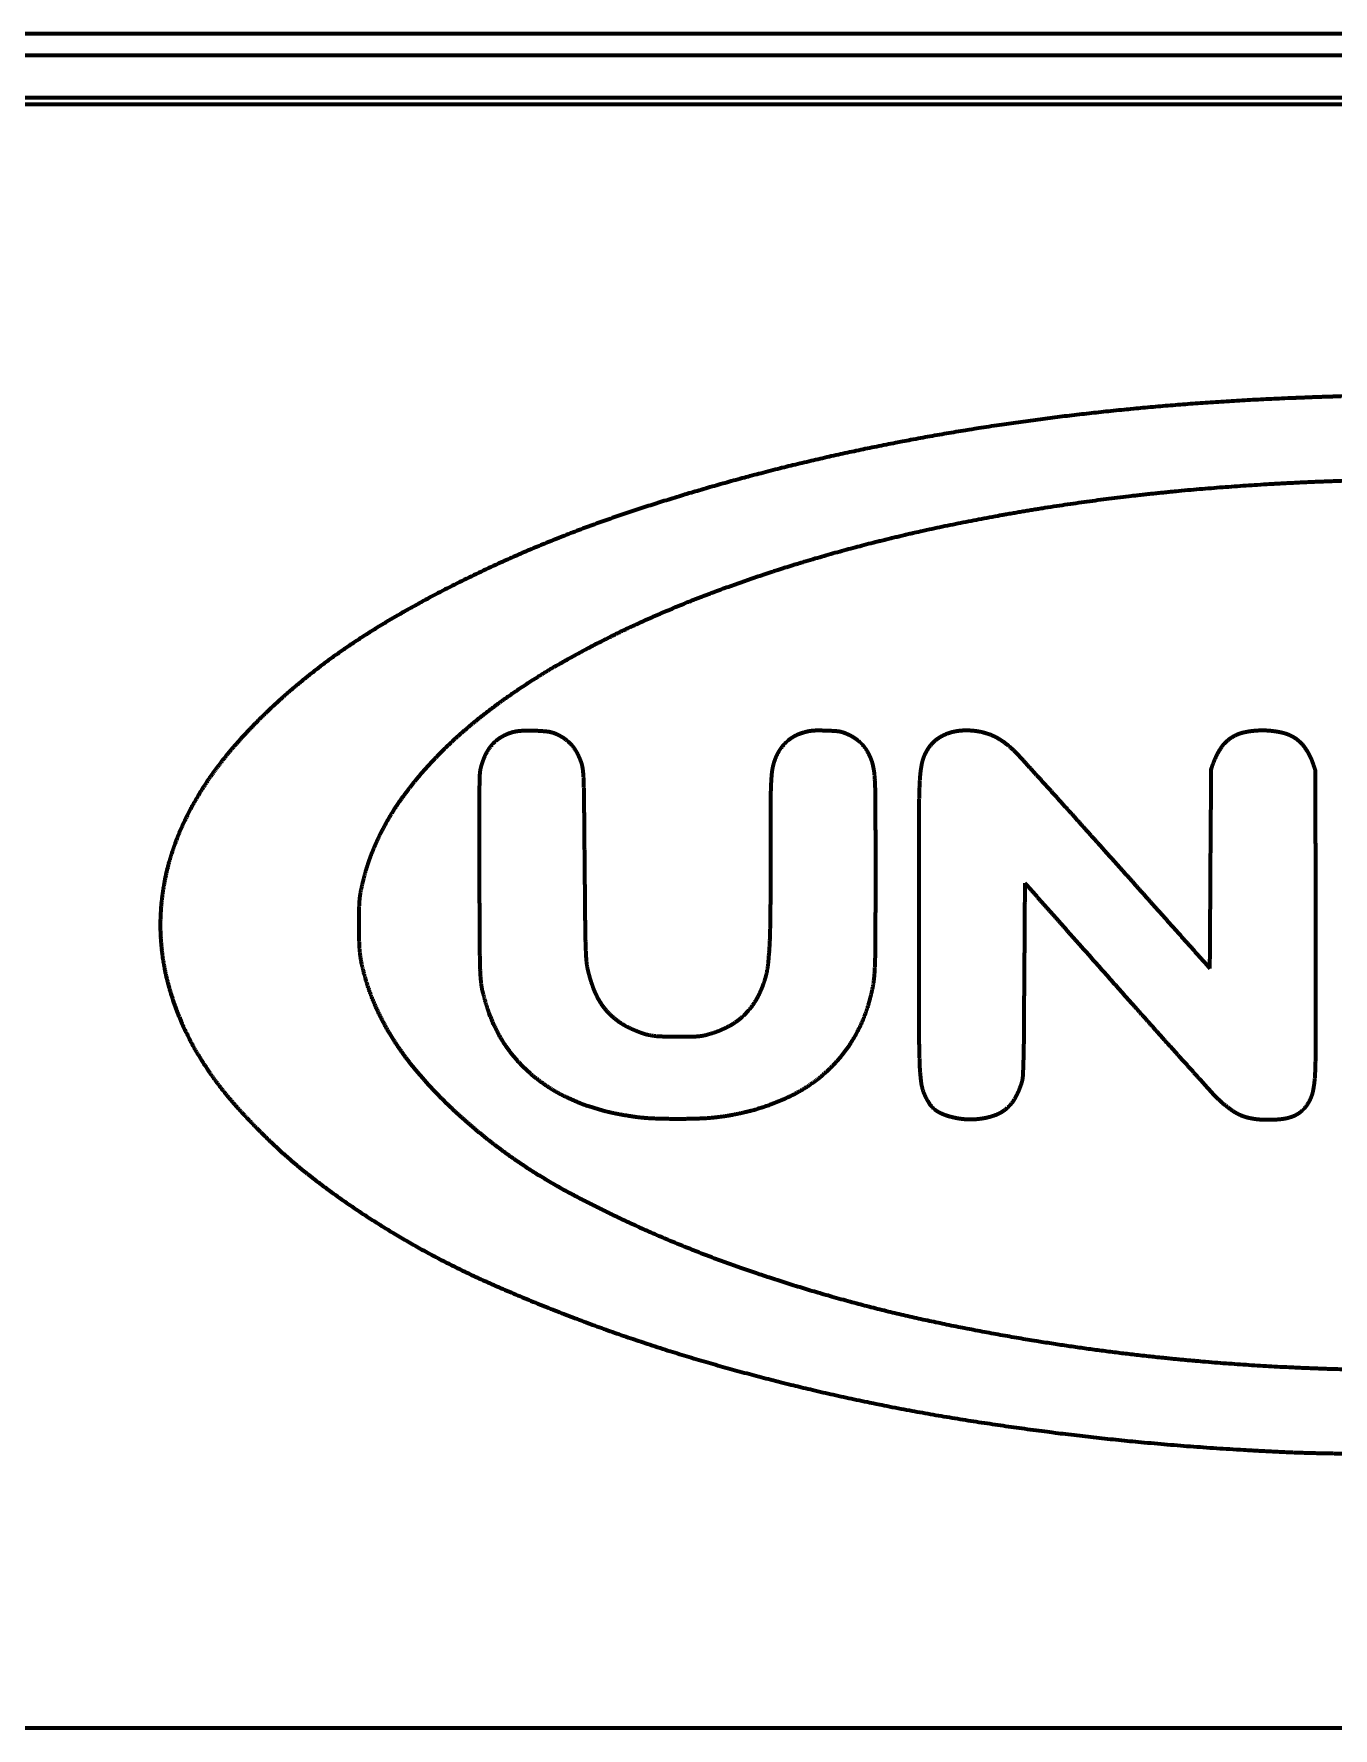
# Model space of a CAD drawing. Header units: inches. Extents: x 904 to 7172, y 213 to 5528.
# Drawn here: x 3147.4 to 3239.4, y 3585.2 to 3705.2 of the extents above; entities that cross this region are included whole.
import ezdxf

# ---------------------------------------------------------------- set-up
doc = ezdxf.new("R2010")
doc.units = ezdxf.units.IN

msp = doc.modelspace()

# ---------------------------------------------------------------- linework, layer by layer
at = {"linetype": 'Continuous', "lineweight": 70}
for p, q in [((3525.31, 3705.22), (2962.93, 3705.22)), ((2801.12, 3703.72), (3687.12, 3703.72)), ((2801.12, 3700.72), (3687.12, 3700.72)), ((3518.62, 3700.22), (2969.62, 3700.22)), ((3461.12, 3585.22), (3027.12, 3585.22))]:
    msp.add_line(p, q, dxfattribs=at)
for points, weights, knots in [([(3253.53, 3679.43), (3252.85, 3679.46), (3252.18, 3679.48), (3249.9, 3679.51), (3248.31, 3679.53), (3245.11, 3679.55), (3243.52, 3679.56), (3241.25, 3679.58), (3240.58, 3679.57), (3239.74, 3679.54), (3239.58, 3679.53), (3239.14, 3679.52), (3238.87, 3679.51), (3238.28, 3679.49), (3237.96, 3679.48), (3237.33, 3679.45), (3237.01, 3679.44), (3231.09, 3679.21), (3225.51, 3678.76), (3214.63, 3677.42), (3209.35, 3676.51), (3199.25, 3674.27), (3194.46, 3672.95), (3185.52, 3669.99), (3181.41, 3668.3), (3176.01, 3665.6), (3174.6, 3664.84), (3171.96, 3663.32), (3170.73, 3662.55), (3168.41, 3660.96), (3167.33, 3660.14), (3165.28, 3658.46), (3164.32, 3657.58), (3162.69, 3655.96), (3162.01, 3655.23), (3160.78, 3653.77), (3160.23, 3653.04), (3159.24, 3651.58), (3158.8, 3650.85), (3158.03, 3649.35), (3157.69, 3648.6), (3157.41, 3647.82), (3157.04, 3646.81), (3156.77, 3645.78), (3156.6, 3644.72), (3156.43, 3643.69), (3156.36, 3642.64), (3156.39, 3641.6), (3156.43, 3640.54), (3156.56, 3639.49), (3156.8, 3638.47), (3157.05, 3637.4), (3157.39, 3636.37), (3158.11, 3634.69), (3158.43, 3634.03), (3159.16, 3632.74), (3159.56, 3632.11), (3160.45, 3630.85), (3160.94, 3630.22), (3162.04, 3628.95), (3162.65, 3628.3), (3163.66, 3627.28), (3164.05, 3626.89), (3164.8, 3626.18), (3165.16, 3625.85), (3165.89, 3625.22), (3166.26, 3624.91), (3167.05, 3624.29), (3167.46, 3623.96), (3171.56, 3620.91), (3175.51, 3618.61), (3179.69, 3616.75), (3184.65, 3614.55), (3189.75, 3612.69), (3200.8, 3609.48), (3206.72, 3608.14), (3219.12, 3606.12), (3225.56, 3605.4), (3233.13, 3604.93), (3234.22, 3604.87), (3236.16, 3604.77), (3237.01, 3604.74), (3238.8, 3604.69), (3239.74, 3604.68), (3240.68, 3604.67)], [0.500003680185, 0.499951833995, 0.499951833995, 0.500003125685, 0.500003125685, 0.500003134164, 0.500003134164, 0.499950342043, 0.499950342043, 0.500002780016, 0.500002780016, 0.500003632658, 0.500003632658, 0.5000036294, 0.5000036294, 0.500003631943, 0.500003631943, 0.499712041405, 0.499712041405, 0.499626581432, 0.499626581432, 0.499570764247, 0.499570764247, 0.499147291053, 0.499147291053, 0.499856082342, 0.499856082342, 0.499741523013, 0.499741523013, 0.499697398225, 0.499697398225, 0.499615378368, 0.499615378368, 0.499717367768, 0.499717367768, 0.499509800036, 0.499509800036, 0.49943320441, 0.49943320441, 0.499316886864, 0.499316886864, 0.500003680185, 0.498576185915, 0.498576185915, 0.500003680185, 0.498389820463, 0.498389820463, 0.500003680185, 0.498416120355, 0.498416120355, 0.500003680185, 0.498702961474, 0.498702961474, 0.499514934223, 0.499514934223, 0.499556287066, 0.499556287066, 0.499619738583, 0.499619738583, 0.499803196126, 0.499803196126, 0.499966690231, 0.499966690231, 0.49992872485, 0.49992872485, 0.499925885485, 0.499925885485, 0.499958910845, 0.499958910845, 0.497922649304, 0.497922649304, 0.500003680185, 0.499255633466, 0.499255633466, 0.499390037942, 0.499390037942, 0.499589929812, 0.499589929812, 0.499998142907, 0.499998142907, 0.499979520616, 0.499979520616, 0.499986543899, 0.499986543899, 0.500003680185], [0, 0, 0, 0, 0.009508, 0.009508, 0.031905, 0.031905, 0.054312, 0.054312, 0.063734, 0.063734, 0.066018, 0.066018, 0.069872, 0.069872, 0.074311, 0.074311, 0.078787, 0.078787, 0.157355, 0.157355, 0.232677, 0.232677, 0.30258, 0.30258, 0.365018, 0.365018, 0.387555, 0.387555, 0.408036, 0.408036, 0.427121, 0.427121, 0.445479, 0.445479, 0.459571, 0.459571, 0.472445, 0.472445, 0.484522, 0.484522, 0.496245, 0.496245, 0.496245, 0.51141, 0.51141, 0.51141, 0.526313, 0.526313, 0.526313, 0.541371, 0.541371, 0.541371, 0.556984, 0.556984, 0.567525, 0.567525, 0.578233, 0.578233, 0.589688, 0.589688, 0.602466, 0.602466, 0.610351, 0.610351, 0.617358, 0.617358, 0.624265, 0.624265, 0.631841, 0.631841, 0.697719, 0.697719, 0.697719, 0.776203, 0.776203, 0.864136, 0.864136, 0.958146, 0.958146, 0.974023, 0.974023, 0.986384, 0.986384, 1, 1, 1, 1]), ([(3241.68, 3673.62), (3238.19, 3673.54), (3234.69, 3673.36), (3227.88, 3672.83), (3224.57, 3672.47), (3218.12, 3671.55), (3214.98, 3671), (3208.86, 3669.72), (3205.89, 3668.98), (3200.68, 3667.47), (3198.42, 3666.73), (3194.1, 3665.15), (3192.04, 3664.31), (3188.16, 3662.51), (3186.34, 3661.57), (3182.96, 3659.63), (3181.42, 3658.62), (3179.04, 3656.83), (3178.16, 3656.11), (3176.54, 3654.63), (3175.79, 3653.88), (3174.44, 3652.35), (3173.83, 3651.57), (3172.76, 3650.02), (3172.3, 3649.23), (3171.77, 3648.13), (3171.64, 3647.85), (3171.41, 3647.3), (3171.31, 3647.04), (3171.12, 3646.5), (3171.03, 3646.22), (3170.86, 3645.64), (3170.78, 3645.33), (3170.66, 3644.81), (3170.61, 3644.59), (3170.54, 3644.21), (3170.52, 3644.04), (3170.49, 3643.68), (3170.48, 3643.48), (3170.47, 3642.88), (3170.47, 3642.5), (3170.47, 3641.75), (3170.48, 3641.39), (3170.48, 3640.81), (3170.49, 3640.6), (3170.52, 3640.22), (3170.54, 3640.05), (3170.59, 3639.7), (3170.62, 3639.52), (3170.86, 3638.43), (3171.14, 3637.53), (3171.5, 3636.67), (3171.88, 3635.77), (3172.32, 3634.91), (3172.84, 3634.09), (3173.39, 3633.2), (3174.02, 3632.36), (3175.46, 3630.68), (3176.27, 3629.83), (3177.12, 3629.03), (3179.66, 3626.66), (3182.48, 3624.64), (3185.55, 3623.02), (3189.3, 3621.04), (3193.19, 3619.33), (3201.76, 3616.31), (3206.43, 3614.99), (3216.3, 3612.9), (3221.48, 3612.07), (3229.91, 3611.17), (3233.13, 3610.92), (3239.62, 3610.61), (3242.88, 3610.54), (3249.4, 3610.58), (3252.65, 3610.69), (3259.1, 3611.09), (3262.28, 3611.38), (3271.13, 3612.46), (3276.75, 3613.46), (3287.28, 3615.97), (3292.16, 3617.54), (3296.9, 3619.49), (3300.93, 3621.14), (3304.8, 3623.16), (3308.47, 3625.52), (3311.41, 3627.4), (3313.97, 3629.77), (3316.07, 3632.56), (3316.47, 3633.09), (3316.85, 3633.64), (3317.54, 3634.76), (3317.84, 3635.32), (3318.38, 3636.46), (3318.61, 3637.03), (3319.01, 3638.19), (3319.17, 3638.77), (3319.34, 3639.56), (3319.38, 3639.75), (3319.43, 3640.11), (3319.45, 3640.28), (3319.48, 3640.66), (3319.49, 3640.87), (3319.49, 3641.44), (3319.5, 3641.79), (3319.49, 3642.53), (3319.49, 3642.9), (3319.48, 3643.48), (3319.47, 3643.68), (3319.44, 3644.05), (3319.42, 3644.21), (3319.35, 3644.59), (3319.3, 3644.81), (3319.07, 3645.82), (3318.82, 3646.61), (3318.21, 3648.14), (3317.85, 3648.89), (3316.99, 3650.36), (3316.51, 3651.08), (3315.39, 3652.52), (3314.76, 3653.23), (3312.79, 3655.27), (3311.38, 3656.51), (3308.16, 3658.87), (3306.39, 3660.01), (3302.5, 3662.19), (3300.39, 3663.22), (3295.84, 3665.16), (3293.4, 3666.08), (3288.06, 3667.87), (3285.15, 3668.7), (3279.06, 3670.18), (3275.89, 3670.83), (3269.35, 3671.94), (3265.98, 3672.4), (3259.11, 3673.1), (3255.6, 3673.35), (3251.4, 3673.53), (3250.71, 3673.55), (3248.94, 3673.58), (3247.86, 3673.6), (3245.7, 3673.62), (3244.63, 3673.63), (3242.93, 3673.64), (3242.31, 3673.64), (3241.68, 3673.62)], [0.500093243168, 0.499968918944, 0.499968918944, 0.499927037543, 0.499927037543, 0.499911098367, 0.499911098367, 0.499861647373, 0.499861647373, 0.499898802127, 0.499898802127, 0.499810239054, 0.499810239054, 0.49976208682, 0.49976208682, 0.499467269408, 0.499467269408, 0.49974646444, 0.49974646444, 0.499573085874, 0.499573085874, 0.499488227391, 0.499488227391, 0.49912322686, 0.49912322686, 0.499992527148, 0.499992527148, 0.499930492133, 0.499930492133, 0.499935021323, 0.499935021323, 0.500006461427, 0.500006461427, 0.500004118567, 0.500004118567, 0.499641098677, 0.499641098677, 0.499888634211, 0.499888634211, 0.50008763937, 0.50008763937, 0.500086385394, 0.500086385394, 0.499968171436, 0.499968171436, 0.499810513552, 0.499810513552, 0.49991978318, 0.49991978318, 0.498730676658, 0.498730676658, 0.500093243168, 0.498971631333, 0.498971631333, 0.500093243168, 0.499157234141, 0.499157234141, 0.499608979647, 0.499608979647, 0.500093243168, 0.4971219785, 0.4971219785, 0.500093243168, 0.499199916727, 0.499199916727, 0.499383490015, 0.499383490015, 0.499654288058, 0.499654288058, 0.499955791954, 0.499955791954, 0.499964844697, 0.499964844697, 0.499964159273, 0.499964159273, 0.499950302194, 0.499950302194, 0.49956284229, 0.49956284229, 0.499077013387, 0.499077013387, 0.500093243168, 0.498729474404, 0.498729474404, 0.500093243168, 0.494910309467, 0.494910309467, 0.500093243168, 0.499710351131, 0.499710351131, 0.499604481794, 0.499604481794, 0.49956969486, 0.49956969486, 0.499495067823, 0.499495067823, 0.499959650135, 0.499959650135, 0.499795584787, 0.499795584787, 0.499953504743, 0.499953504743, 0.500085889184, 0.500085889184, 0.500086958789, 0.500086958789, 0.499890660625, 0.499890660625, 0.499663401309, 0.499663401309, 0.500004641898, 0.500004641898, 0.499181752679, 0.499181752679, 0.499208615396, 0.499208615396, 0.499306402964, 0.499306402964, 0.499628453376, 0.499628453376, 0.498884407075, 0.498884407075, 0.499477873797, 0.499477873797, 0.499599926964, 0.499599926964, 0.499825646443, 0.499825646443, 0.499795246802, 0.499795246802, 0.499892445713, 0.499892445713, 0.499910480947, 0.499910480947, 0.499943927995, 0.499943927995, 0.50006989904, 0.50006989904, 0.500091447584, 0.500091447584, 0.500091603784, 0.500091603784, 0.500058956377, 0.500058956377, 0.500093243168], [0, 0, 0, 0, 0.031224, 0.031224, 0.060964, 0.060964, 0.08939, 0.08939, 0.116688, 0.116688, 0.137822, 0.137822, 0.157663, 0.157663, 0.17592, 0.17592, 0.192316, 0.192316, 0.20239, 0.20239, 0.211797, 0.211797, 0.220519, 0.220519, 0.228566, 0.228566, 0.2313, 0.2313, 0.233823, 0.233823, 0.236373, 0.236373, 0.239192, 0.239192, 0.241135, 0.241135, 0.242607, 0.242607, 0.24439, 0.24439, 0.247825, 0.247825, 0.250997, 0.250997, 0.25289, 0.25289, 0.254377, 0.254377, 0.255989, 0.255989, 0.264237, 0.264237, 0.264237, 0.272736, 0.272736, 0.272736, 0.281911, 0.281911, 0.292141, 0.292141, 0.292141, 0.322328, 0.322328, 0.322328, 0.359169, 0.359169, 0.401161, 0.401161, 0.44661, 0.44661, 0.474554, 0.474554, 0.50281, 0.50281, 0.53098, 0.53098, 0.558668, 0.558668, 0.607993, 0.607993, 0.652163, 0.652163, 0.652163, 0.689671, 0.689671, 0.689671, 0.719383, 0.719383, 0.719383, 0.725052, 0.725052, 0.730491, 0.730491, 0.735749, 0.735749, 0.740886, 0.740886, 0.742535, 0.742535, 0.743977, 0.743977, 0.745764, 0.745764, 0.748781, 0.748781, 0.751976, 0.751976, 0.753677, 0.753677, 0.755088, 0.755088, 0.756935, 0.756935, 0.763888, 0.763888, 0.770863, 0.770863, 0.778191, 0.778191, 0.786182, 0.786182, 0.801966, 0.801966, 0.819606, 0.819606, 0.839255, 0.839255, 0.861003, 0.861003, 0.886316, 0.886316, 0.913339, 0.913339, 0.941707, 0.941707, 0.971038, 0.971038, 0.976793, 0.976793, 0.985822, 0.985822, 0.99479, 0.99479, 1, 1, 1, 1]), ([(3207.02, 3650.85), (3207.02, 3649.15), (3207.03, 3647.45), (3207.03, 3644.01), (3207.02, 3642.27), (3207.01, 3639.93), (3206.99, 3639.32), (3206.93, 3638.31), (3206.88, 3637.91), (3206.69, 3637.07), (3206.57, 3636.62), (3206.43, 3636.18), (3206.14, 3635.29), (3205.73, 3634.44), (3205.22, 3633.65), (3204.71, 3632.87), (3204.09, 3632.17), (3203.39, 3631.56), (3202.66, 3630.92), (3201.85, 3630.39), (3200.98, 3629.96), (3200.04, 3629.51), (3199.07, 3629.15), (3197.64, 3628.8), (3197.23, 3628.71), (3196.45, 3628.56), (3196.09, 3628.51), (3195.35, 3628.43), (3194.96, 3628.4), (3194.05, 3628.37), (3193.54, 3628.36), (3192.56, 3628.36), (3192.09, 3628.37), (3191.3, 3628.39), (3190.97, 3628.41), (3190.35, 3628.46), (3190.04, 3628.5), (3189.37, 3628.61), (3188.99, 3628.67), (3187.99, 3628.87), (3187.36, 3629.04), (3186.15, 3629.45), (3185.57, 3629.69), (3184.46, 3630.25), (3183.94, 3630.56), (3183.45, 3630.92), (3182.97, 3631.26), (3182.52, 3631.63), (3182.1, 3632.05), (3181.74, 3632.4), (3181.41, 3632.78), (3180.81, 3633.58), (3180.55, 3634), (3180.07, 3634.9), (3179.86, 3635.37), (3179.49, 3636.39), (3179.33, 3636.93), (3179.15, 3637.7), (3179.12, 3637.93), (3179.07, 3638.48), (3179.05, 3638.8), (3179.03, 3639.69), (3179.02, 3640.26), (3179.01, 3642.37), (3179, 3643.92), (3178.99, 3646.82), (3178.98, 3648.18), (3178.98, 3650.19), (3178.98, 3650.85), (3179, 3651.9), (3179.01, 3652.29), (3179.02, 3652.68), (3179.03, 3652.87), (3179.05, 3653.05), (3179.09, 3653.23), (3179.17, 3653.55), (3179.28, 3653.85), (3179.41, 3654.15), (3179.54, 3654.42), (3179.7, 3654.66), (3179.9, 3654.89), (3180.08, 3655.1), (3180.3, 3655.28), (3180.54, 3655.42), (3180.79, 3655.57), (3181.06, 3655.69), (3181.35, 3655.77), (3181.55, 3655.83), (3181.76, 3655.86), (3181.97, 3655.87), (3182.27, 3655.88), (3182.57, 3655.89), (3183.18, 3655.87), (3183.48, 3655.85), (3183.78, 3655.82), (3183.96, 3655.8), (3184.14, 3655.75), (3184.32, 3655.68)], [0.501261827848, 0.50126146186, 0.50126146186, 0.501261196403, 0.501261196403, 0.501119236812, 0.501119236812, 0.500310794273, 0.500310794273, 0.500843335282, 0.500843335282, 0.501261827848, 0.498274838994, 0.498274838994, 0.501261827848, 0.498121608299, 0.498121608299, 0.501261827848, 0.4984018291, 0.4984018291, 0.501261827848, 0.499391384429, 0.499391384429, 0.501151022492, 0.501151022492, 0.500970850521, 0.500970850521, 0.501027469603, 0.501027469603, 0.50121717557, 0.50121717557, 0.501240349428, 0.501240349428, 0.501094558092, 0.501094558092, 0.501048037547, 0.501048037547, 0.501205791041, 0.501205791041, 0.500545356499, 0.500545356499, 0.50041224982, 0.50041224982, 0.500352050379, 0.500352050379, 0.501261827848, 0.500139344327, 0.500139344327, 0.501261827848, 0.50032986829, 0.50032986829, 0.500295538552, 0.500295538552, 0.500381196425, 0.500381196425, 0.500712649004, 0.500712649004, 0.5003755702, 0.5003755702, 0.501125566954, 0.501125566954, 0.501243811738, 0.501243811738, 0.501261725147, 0.501261725147, 0.501261645035, 0.501261645035, 0.50125251434, 0.50125251434, 0.501236959503, 0.501236959503, 0.501261827848, 0.499744591967, 0.499744591967, 0.501261827848, 0.499436947428, 0.499436947428, 0.501261827848, 0.497818593227, 0.497818593227, 0.501261827848, 0.497408735827, 0.497408735827, 0.501261827848, 0.498216420371, 0.498216420371, 0.501261827848, 0.499154920034, 0.499154920034, 0.501261827848, 0.501010745257, 0.501010745257, 0.501027694707, 0.501027694707, 0.501261827848, 0.497917841804, 0.497917841804, 0.501261827848], [0, 0, 0, 0, 0.072966, 0.072966, 0.14756, 0.14756, 0.173538, 0.173538, 0.190799, 0.190799, 0.210581, 0.210581, 0.210581, 0.250591, 0.250591, 0.250591, 0.290025, 0.290025, 0.290025, 0.330749, 0.330749, 0.330749, 0.374263, 0.374263, 0.392109, 0.392109, 0.407277, 0.407277, 0.423541, 0.423541, 0.445119, 0.445119, 0.464571, 0.464571, 0.478216, 0.478216, 0.490896, 0.490896, 0.506798, 0.506798, 0.533803, 0.533803, 0.560011, 0.560011, 0.585321, 0.585321, 0.585321, 0.60971, 0.60971, 0.60971, 0.63048, 0.63048, 0.651086, 0.651086, 0.672498, 0.672498, 0.695634, 0.695634, 0.705183, 0.705183, 0.718341, 0.718341, 0.741765, 0.741765, 0.805213, 0.805213, 0.861043, 0.861043, 0.888054, 0.888054, 0.9042, 0.9042, 0.9042, 0.911707, 0.911707, 0.911707, 0.925072, 0.925072, 0.925072, 0.937024, 0.937024, 0.937024, 0.94839, 0.94839, 0.94839, 0.96013, 0.96013, 0.96013, 0.968523, 0.968523, 0.968523, 0.980625, 0.980625, 0.992559, 0.992559, 0.992559, 1, 1, 1, 1]), ([(3184.32, 3655.68), (3184.54, 3655.59), (3184.76, 3655.47), (3184.96, 3655.34), (3185.15, 3655.21), (3185.32, 3655.06), (3185.48, 3654.9), (3185.63, 3654.72), (3185.77, 3654.53), (3185.88, 3654.33), (3186, 3654.1), (3186.1, 3653.86), (3186.19, 3653.62), (3186.24, 3653.45), (3186.28, 3653.27), (3186.3, 3653.09), (3186.33, 3652.82), (3186.35, 3652.54), (3186.37, 3651.76), (3186.38, 3651.25), (3186.4, 3649.29), (3186.41, 3647.83), (3186.44, 3645), (3186.45, 3643.62), (3186.47, 3641.68), (3186.48, 3641.12), (3186.51, 3640.24), (3186.52, 3639.92), (3186.57, 3639.37), (3186.6, 3639.15), (3186.76, 3638.45), (3186.91, 3637.98), (3187.09, 3637.52), (3187.25, 3637.12), (3187.46, 3636.74), (3187.71, 3636.38), (3187.95, 3636.05), (3188.22, 3635.76), (3188.54, 3635.5), (3188.85, 3635.24), (3189.2, 3635.02), (3189.57, 3634.84), (3189.84, 3634.71), (3190.11, 3634.6), (3190.61, 3634.41), (3190.83, 3634.35), (3191.06, 3634.31), (3191.32, 3634.26), (3191.59, 3634.23), (3192.26, 3634.21), (3192.66, 3634.2), (3193.39, 3634.2), (3193.72, 3634.2), (3194.21, 3634.21), (3194.38, 3634.22), (3194.68, 3634.25), (3194.81, 3634.27), (3195.11, 3634.34), (3195.27, 3634.39), (3195.68, 3634.51), (3195.92, 3634.6), (3196.37, 3634.79), (3196.58, 3634.89), (3196.97, 3635.12), (3197.16, 3635.24), (3197.51, 3635.52), (3197.69, 3635.67), (3198.01, 3636.01), (3198.17, 3636.19), (3198.45, 3636.59), (3198.59, 3636.8), (3198.83, 3637.26), (3198.94, 3637.5), (3199.13, 3637.99), (3199.22, 3638.24), (3199.37, 3638.83), (3199.43, 3639.17), (3199.5, 3639.99), (3199.54, 3640.47), (3199.59, 3641.69), (3199.6, 3642.43), (3199.62, 3644.46), (3199.62, 3645.75), (3199.62, 3648.42), (3199.63, 3649.8), (3199.63, 3651.68), (3199.65, 3652.17), (3199.69, 3652.67), (3199.71, 3652.97), (3199.76, 3653.27), (3199.84, 3653.56), (3199.92, 3653.83), (3200.02, 3654.09), (3200.16, 3654.33), (3200.25, 3654.5), (3200.36, 3654.66), (3200.49, 3654.81), (3200.61, 3654.96), (3200.74, 3655.09), (3200.89, 3655.21), (3201.04, 3655.33), (3201.2, 3655.43), (3201.37, 3655.52), (3201.54, 3655.61), (3201.73, 3655.68), (3202.03, 3655.77), (3202.15, 3655.81), (3202.38, 3655.86), (3202.48, 3655.87), (3202.71, 3655.89), (3202.84, 3655.9), (3203.16, 3655.9), (3203.35, 3655.89), (3203.75, 3655.88), (3203.95, 3655.87), (3204.27, 3655.85), (3204.38, 3655.84), (3204.59, 3655.8), (3204.69, 3655.77), (3204.89, 3655.69), (3205.01, 3655.64), (3205.28, 3655.52), (3205.44, 3655.43), (3205.58, 3655.33), (3205.72, 3655.24), (3205.85, 3655.13), (3205.97, 3655.02), (3206.09, 3654.9), (3206.2, 3654.78), (3206.29, 3654.65), (3206.39, 3654.51), (3206.48, 3654.36), (3206.56, 3654.21), (3206.68, 3653.96), (3206.78, 3653.7), (3206.84, 3653.42), (3206.91, 3653.12), (3206.95, 3652.81), (3207, 3651.94), (3207.02, 3651.39), (3207.02, 3650.85)], [0.501261827848, 0.499579390717, 0.499579390717, 0.501261827848, 0.498738428431, 0.498738428431, 0.501261827848, 0.498886170649, 0.498886170649, 0.501261827848, 0.499997852397, 0.499997852397, 0.501261827848, 0.499170354014, 0.499170354014, 0.501261827848, 0.501076953517, 0.501076953517, 0.501238869962, 0.501238869962, 0.501261725147, 0.501261725147, 0.501261675779, 0.501261675779, 0.501244499032, 0.501244499032, 0.50115699661, 0.50115699661, 0.500436055039, 0.500436055039, 0.50016828054, 0.50016828054, 0.501261827848, 0.498906183853, 0.498906183853, 0.501261827848, 0.498459230369, 0.498459230369, 0.501261827848, 0.498732463069, 0.498732463069, 0.501261827848, 0.500923887638, 0.500923887638, 0.499998605834, 0.499998605834, 0.501261827848, 0.500421216268, 0.500421216268, 0.501187925795, 0.501187925795, 0.501254282539, 0.501254282539, 0.500971045597, 0.500971045597, 0.5005459681, 0.5005459681, 0.501081919763, 0.501081919763, 0.500865978486, 0.500865978486, 0.500533025754, 0.500533025754, 0.500458598372, 0.500458598372, 0.500591434377, 0.500591434377, 0.500228121488, 0.500228121488, 0.500575189907, 0.500575189907, 0.500623547898, 0.500623547898, 0.500658650932, 0.500658650932, 0.500275453704, 0.500275453704, 0.501127941557, 0.501127941557, 0.50121657269, 0.50121657269, 0.501259857501, 0.501259857501, 0.501260790227, 0.501260790227, 0.501064529398, 0.501064529398, 0.501261827848, 0.499678970965, 0.499678970965, 0.501261827848, 0.498930748829, 0.498930748829, 0.501261827848, 0.499745290072, 0.499745290072, 0.501261827848, 0.499595055351, 0.499595055351, 0.501261827848, 0.499620759508, 0.499620759508, 0.501261827848, 0.499874305438, 0.499874305438, 0.500996967239, 0.500996967239, 0.500608361702, 0.500608361702, 0.500880054694, 0.500880054694, 0.50122934179, 0.50122934179, 0.501233998142, 0.501233998142, 0.500608278228, 0.500608278228, 0.499995996832, 0.499995996832, 0.500970488065, 0.500970488065, 0.500341537162, 0.500341537162, 0.501261827848, 0.499960013469, 0.499960013469, 0.501261827848, 0.499925198066, 0.499925198066, 0.501261827848, 0.500198543445, 0.500198543445, 0.501261827848, 0.498843654437, 0.498843654437, 0.501261827848, 0.500066177075, 0.500066177075, 0.501147344609, 0.501147344609, 0.501261827848], [0, 0, 0, 0, 0.012384, 0.012384, 0.012384, 0.023908, 0.023908, 0.023908, 0.035646, 0.035646, 0.035646, 0.048644, 0.048644, 0.048644, 0.057706, 0.057706, 0.057706, 0.071524, 0.071524, 0.096939, 0.096939, 0.169709, 0.169709, 0.238744, 0.238744, 0.266812, 0.266812, 0.282925, 0.282925, 0.294195, 0.294195, 0.318749, 0.318749, 0.318749, 0.340264, 0.340264, 0.340264, 0.360259, 0.360259, 0.360259, 0.380492, 0.380492, 0.380492, 0.394917, 0.394917, 0.406437, 0.406437, 0.406437, 0.419348, 0.419348, 0.43908, 0.43908, 0.455036, 0.455036, 0.46322, 0.46322, 0.469763, 0.469763, 0.478026, 0.478026, 0.490535, 0.490535, 0.501818, 0.501818, 0.512638, 0.512638, 0.523773, 0.523773, 0.535237, 0.535237, 0.54749, 0.54749, 0.560207, 0.560207, 0.573029, 0.573029, 0.589483, 0.589483, 0.612674, 0.612674, 0.648099, 0.648099, 0.710222, 0.710222, 0.776502, 0.776502, 0.800507, 0.800507, 0.800507, 0.814873, 0.814873, 0.814873, 0.828287, 0.828287, 0.828287, 0.83744, 0.83744, 0.83744, 0.846421, 0.846421, 0.846421, 0.855434, 0.855434, 0.855434, 0.864675, 0.864675, 0.870518, 0.870518, 0.875535, 0.875535, 0.881415, 0.881415, 0.89046, 0.89046, 0.900025, 0.900025, 0.905451, 0.905451, 0.910015, 0.910015, 0.915863, 0.915863, 0.924095, 0.924095, 0.924095, 0.931847, 0.931847, 0.931847, 0.939493, 0.939493, 0.939493, 0.947417, 0.947417, 0.947417, 0.960296, 0.960296, 0.960296, 0.974736, 0.974736, 1, 1, 1, 1]), ([(3217.61, 3645.08), (3217.59, 3642.8), (3217.58, 3640.52), (3217.55, 3636.91), (3217.54, 3635.57), (3217.53, 3633.64), (3217.52, 3633.04), (3217.49, 3632.09), (3217.48, 3631.75), (3217.46, 3631.4), (3217.45, 3631.24), (3217.42, 3631.07), (3217.37, 3630.91), (3217.26, 3630.55), (3217.12, 3630.21), (3216.94, 3629.88), (3216.79, 3629.6), (3216.59, 3629.35), (3216.35, 3629.14), (3216.12, 3628.93), (3215.85, 3628.77), (3215.56, 3628.65), (3215.23, 3628.52), (3214.88, 3628.43), (3214.53, 3628.38), (3214.19, 3628.33), (3213.84, 3628.31), (3213.5, 3628.33), (3213.15, 3628.35), (3212.8, 3628.4), (3212.47, 3628.49), (3212.16, 3628.56), (3211.86, 3628.67), (3211.58, 3628.81), (3211.36, 3628.92), (3211.16, 3629.07), (3211, 3629.27), (3210.96, 3629.31), (3210.92, 3629.36), (3210.85, 3629.46), (3210.81, 3629.53), (3210.73, 3629.66), (3210.69, 3629.73), (3210.62, 3629.86), (3210.59, 3629.92), (3210.43, 3630.27), (3210.34, 3630.58), (3210.29, 3630.89), (3210.23, 3631.33), (3210.19, 3631.78), (3210.15, 3633.05), (3210.13, 3633.88), (3210.12, 3637.2), (3210.12, 3639.68), (3210.12, 3644.74), (3210.12, 3647.31), (3210.13, 3650.67), (3210.14, 3651.45), (3210.2, 3652.65), (3210.24, 3653.07), (3210.32, 3653.48), (3210.38, 3653.81), (3210.49, 3654.12), (3210.65, 3654.41), (3210.81, 3654.71), (3211.03, 3654.97), (3211.29, 3655.19), (3211.57, 3655.41), (3211.88, 3655.58), (3212.22, 3655.7), (3212.59, 3655.83), (3212.97, 3655.89), (3213.36, 3655.9), (3213.77, 3655.91), (3214.19, 3655.87), (3214.59, 3655.77)], [0.5006904328, 0.5006904328, 0.5006904328, 0.500690261874, 0.500690261874, 0.500677870217, 0.500677870217, 0.500649139592, 0.500649139592, 0.5006904328, 0.498448427996, 0.498448427996, 0.5006904328, 0.498824933948, 0.498824933948, 0.5006904328, 0.495821288736, 0.495821288736, 0.5006904328, 0.495577358052, 0.495577358052, 0.5006904328, 0.498433545363, 0.498433545363, 0.5006904328, 0.499047079747, 0.499047079747, 0.5006904328, 0.499139152372, 0.499139152372, 0.5006904328, 0.498880464281, 0.498880464281, 0.5006904328, 0.493575990601, 0.493575990601, 0.5006904328, 0.500202278638, 0.500202278638, 0.500589432385, 0.500589432385, 0.500592074761, 0.500592074761, 0.500512869308, 0.500512869308, 0.4971862558, 0.4971862558, 0.5006904328, 0.500233745311, 0.500233745311, 0.500642542926, 0.500642542926, 0.500690259161, 0.500690259161, 0.500690255739, 0.500690255739, 0.500618414736, 0.500618414736, 0.499816648272, 0.499816648272, 0.5006904328, 0.496933549637, 0.496933549637, 0.5006904328, 0.493899236143, 0.493899236143, 0.5006904328, 0.495696798074, 0.495696798074, 0.5006904328, 0.496612445454, 0.496612445454, 0.5006904328, 0.498077559741, 0.498077559741, 0.5006904328], [0, 0, 0, 0, 0.137909, 0.137909, 0.218708, 0.218708, 0.254863, 0.254863, 0.275837, 0.275837, 0.275837, 0.285826, 0.285826, 0.285826, 0.308209, 0.308209, 0.308209, 0.327124, 0.327124, 0.327124, 0.345542, 0.345542, 0.345542, 0.366516, 0.366516, 0.366516, 0.386636, 0.386636, 0.386636, 0.406885, 0.406885, 0.406885, 0.425136, 0.425136, 0.425136, 0.439472, 0.439472, 0.439472, 0.442717, 0.442717, 0.446957, 0.446957, 0.451443, 0.451443, 0.455506, 0.455506, 0.473379, 0.473379, 0.473379, 0.498691, 0.498691, 0.545517, 0.545517, 0.686229, 0.686229, 0.831615, 0.831615, 0.8758, 0.8758, 0.899604, 0.899604, 0.899604, 0.918094, 0.918094, 0.918094, 0.936892, 0.936892, 0.936892, 0.95645, 0.95645, 0.95645, 0.977488, 0.977488, 0.977488, 1, 1, 1, 1]), ([(3214.59, 3655.77), (3214.79, 3655.72), (3214.98, 3655.66), (3215.35, 3655.52), (3215.53, 3655.43), (3215.89, 3655.22), (3216.07, 3655.1), (3216.43, 3654.83), (3216.61, 3654.67), (3216.94, 3654.36), (3217.09, 3654.21), (3217.88, 3653.34), (3218.54, 3652.62), (3219.95, 3651.06), (3220.72, 3650.21), (3222.34, 3648.4), (3223.21, 3647.44), (3226.29, 3643.99), (3228.51, 3641.51), (3230.72, 3639.03)], [0.5006904328, 0.499769855733, 0.499769855733, 0.499840254578, 0.499840254578, 0.499961184397, 0.499961184397, 0.500305771749, 0.500305771749, 0.500415981462, 0.500415981462, 0.500690265903, 0.500690265903, 0.500689651241, 0.500689651241, 0.500690071171, 0.500690071171, 0.5006904328, 0.5006904328, 0.5006904328], [0, 0, 0, 0, 0.025549, 0.025549, 0.051392, 0.051392, 0.078958, 0.078958, 0.109604, 0.109604, 0.136772, 0.136772, 0.261245, 0.261245, 0.407292, 0.407292, 0.573439, 0.573439, 1, 1, 1, 1]), ([(3230.81, 3653.15), (3230.88, 3653.33), (3230.94, 3653.51), (3231.14, 3654.04), (3231.32, 3654.38), (3231.54, 3654.7), (3231.73, 3654.97), (3231.97, 3655.2), (3232.25, 3655.38), (3232.54, 3655.57), (3232.86, 3655.7), (3233.2, 3655.77), (3233.61, 3655.86), (3234.03, 3655.9), (3234.45, 3655.9), (3234.88, 3655.9), (3235.31, 3655.85), (3235.73, 3655.76), (3236.08, 3655.69), (3236.42, 3655.55), (3236.73, 3655.35), (3237.02, 3655.16), (3237.27, 3654.93), (3237.46, 3654.64), (3237.68, 3654.33), (3237.86, 3653.99), (3237.98, 3653.63), (3238.04, 3653.44), (3238.11, 3653.25), (3238.17, 3653.07)], [0.5006904328, 0.5006904328, 0.5006904328, 0.498004905533, 0.498004905533, 0.5006904328, 0.494425767502, 0.494425767502, 0.5006904328, 0.495093556724, 0.495093556724, 0.5006904328, 0.498920744319, 0.498920744319, 0.5006904328, 0.498803648211, 0.498803648211, 0.5006904328, 0.495334462137, 0.495334462137, 0.5006904328, 0.494452519672, 0.494452519672, 0.5006904328, 0.497317843009, 0.497317843009, 0.5006904328, 0.5006904328, 0.5006904328, 0.5006904328], [0, 0, 0, 0, 0.057967, 0.057967, 0.174539, 0.174539, 0.174539, 0.274728, 0.274728, 0.274728, 0.377497, 0.377497, 0.377497, 0.501421, 0.501421, 0.501421, 0.628699, 0.628699, 0.628699, 0.734668, 0.734668, 0.734668, 0.834092, 0.834092, 0.834092, 0.943261, 0.943261, 0.943261, 1, 1, 1, 1]), ([(3238.17, 3653.07), (3238.18, 3649.41), (3238.19, 3645.76), (3238.2, 3639.39), (3238.2, 3636.68), (3238.2, 3633.17), (3238.19, 3632.39), (3238.14, 3631.18), (3238.09, 3630.77), (3238.01, 3630.36), (3237.95, 3630.05), (3237.84, 3629.76), (3237.68, 3629.49), (3237.55, 3629.28), (3237.4, 3629.09), (3237.22, 3628.93), (3237.04, 3628.77), (3236.84, 3628.65), (3236.62, 3628.56), (3236.37, 3628.45), (3236.1, 3628.39), (3235.83, 3628.35), (3235.47, 3628.31), (3235.11, 3628.29), (3234.41, 3628.3), (3234.08, 3628.32), (3233.76, 3628.38), (3233.48, 3628.42), (3233.21, 3628.5), (3232.94, 3628.61), (3232.67, 3628.73), (3232.42, 3628.87), (3232.18, 3629.05), (3231.88, 3629.26), (3231.6, 3629.5), (3231.19, 3629.88), (3231.06, 3630.01), (3230.29, 3630.86), (3229.65, 3631.58), (3228.25, 3633.13), (3227.5, 3633.96), (3225.9, 3635.76), (3225.04, 3636.72), (3221.99, 3640.15), (3219.8, 3642.62), (3217.61, 3645.08)], [0.5006904328, 0.5006904328, 0.5006904328, 0.500690290308, 0.500690290308, 0.50062008269, 0.50062008269, 0.499750008477, 0.499750008477, 0.5006904328, 0.495672791525, 0.495672791525, 0.5006904328, 0.496816365537, 0.496816365537, 0.5006904328, 0.495830194564, 0.495830194564, 0.5006904328, 0.497633530117, 0.497633530117, 0.5006904328, 0.500091822665, 0.500091822665, 0.499694045954, 0.499694045954, 0.5006904328, 0.49821829761, 0.49821829761, 0.5006904328, 0.498503062316, 0.498503062316, 0.5006904328, 0.500088504111, 0.500088504111, 0.500396968446, 0.500396968446, 0.500690317825, 0.500690317825, 0.500689778498, 0.500689778498, 0.500690138464, 0.500690138464, 0.5006904328, 0.5006904328, 0.5006904328], [0, 0, 0, 0, 0.218609, 0.218609, 0.381042, 0.381042, 0.428223, 0.428223, 0.453098, 0.453098, 0.453098, 0.471669, 0.471669, 0.471669, 0.485998, 0.485998, 0.485998, 0.499675, 0.499675, 0.499675, 0.515569, 0.515569, 0.515569, 0.536488, 0.536488, 0.555476, 0.555476, 0.555476, 0.571718, 0.571718, 0.571718, 0.588563, 0.588563, 0.588563, 0.609461, 0.609461, 0.6202, 0.6202, 0.674951, 0.674951, 0.738896, 0.738896, 0.811992, 0.811992, 1, 1, 1, 1])]:
    msp.add_rational_spline(points, weights, degree=3, knots=knots, dxfattribs=at)
msp.add_open_spline([(3230.72, 3639.03), (3230.74, 3641.38), (3230.75, 3643.74), (3230.78, 3648.44), (3230.8, 3650.8), (3230.81, 3653.15)], degree=3, knots=[0, 0, 0, 0, 0.5, 0.5, 1, 1, 1, 1], dxfattribs=at)

doc.saveas('drawing.dxf')
